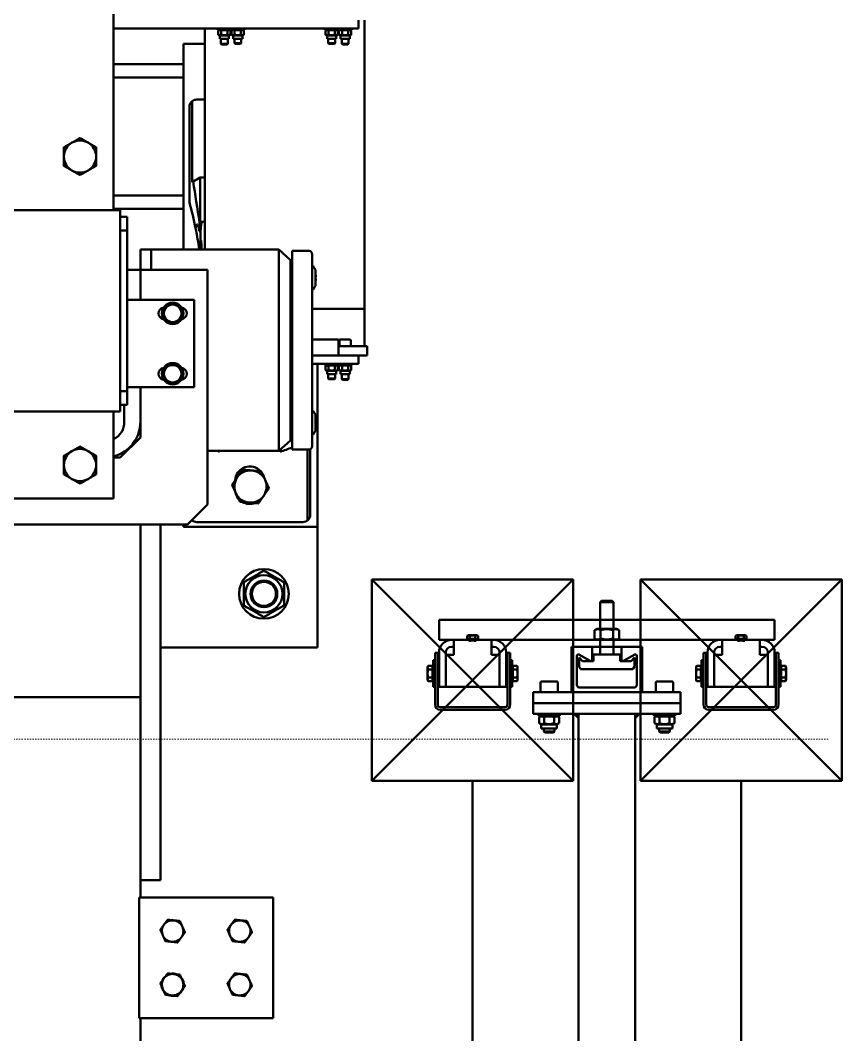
# Model space of a CAD drawing. Header units: metres. Extents: x -11418 to 773, y -8631 to 3561.
# Drawn here: x -3794.6 to -3733.4, y -1279.7 to -1204.1 of the extents above; entities that cross this region are included whole.
import ezdxf

# ---------------------------------------------------------------- set-up
doc = ezdxf.new("R2010")
doc.units = ezdxf.units.M
doc.header["$LTSCALE"] = 0.01
doc.header["$MEASUREMENT"] = 0
doc.linetypes.add('AM_ISO09W050', pattern=[22.5, 12, -1.5, 3, -1.5, 3, -1.5])
doc.layers.get('0').update_dxf_attribs({"color": 30, "lineweight": 0})
for name, color, linetype, lineweight in [('SSN_Lift-AM_0', 7, 'Continuous', 50), ('SSN_PBC-AM_11', 9, 'AM_ISO09W050', 18), ('SSN_Signalgeber-AM_0', 3, 'Continuous', 50)]:
    doc.layers.add(name, color=color, linetype=linetype, lineweight=lineweight)

# ---------------------------------------------------------------- blocks, each defined once
blk = doc.blocks.new('Lift_20-024-10000')
at = {"layer": 'SSN_Lift-AM_0'}
for p, q in [((1067.5, 1354.4), (1067.5, 1194.4)), ((1250, 1330), (1250, 1336)), ((1254.5, 1121), (1254.5, 1336)), ((1249, 1330), (1067.5, 1330)), ((1135.5, 1165), (1135.5, 1330)), ((1145, 1329), (1145, 1330)), ((1145, 1329), (1155, 1329)), ((1146.56, 1329), (1145.38, 1328.32)), ((1145.38, 1328.32), (1145.38, 1325.28)), ((1146.56, 1324.6), (1145.38, 1325.28)), ((1153.44, 1324.6), (1146.56, 1324.6)), ((1146.56, 1324.6), (1146.56, 1322.2)), ((1147.69, 1328.32), (1147.69, 1325.28)), ((1152.31, 1328.32), (1152.31, 1325.28)), ((1153.44, 1329), (1154.62, 1328.32)), ((1153.44, 1324.6), (1154.62, 1325.28)), ((1153.44, 1324.6), (1153.44, 1322.2)), ((1154.62, 1328.32), (1154.62, 1325.28)), ((1155, 1330), (1155, 1329)), ((1165, 1329), (1155, 1329)), ((1156.56, 1329), (1155.38, 1328.32)), ((1155.38, 1328.32), (1155.38, 1325.28)), ((1156.56, 1324.6), (1155.38, 1325.28)), ((1163.44, 1324.6), (1156.56, 1324.6)), ((1156.56, 1324.6), (1156.56, 1322.2)), ((1157.69, 1328.32), (1157.69, 1325.28)), ((1162.31, 1328.32), (1162.31, 1325.28)), ((1163.44, 1329), (1164.62, 1328.32)), ((1163.44, 1324.6), (1164.62, 1325.28)), ((1163.44, 1324.6), (1163.44, 1322.2)), ((1164.62, 1328.32), (1164.62, 1325.28)), ((1165, 1330), (1165, 1329)), ((1225, 1330), (1225, 1329)), ((1235, 1329), (1225, 1329)), ((1226.56, 1329), (1225.38, 1328.32)), ((1225.38, 1328.32), (1225.38, 1325.28)), ((1226.56, 1324.6), (1225.38, 1325.28)), ((1233.44, 1324.6), (1226.56, 1324.6)), ((1226.56, 1324.6), (1226.56, 1322.2)), ((1227.69, 1328.32), (1227.69, 1325.28)), ((1232.31, 1328.32), (1232.31, 1325.28)), ((1233.44, 1329), (1234.62, 1328.32)), ((1233.44, 1324.6), (1234.62, 1325.28)), ((1233.44, 1324.6), (1233.44, 1322.2)), ((1234.62, 1328.32), (1234.62, 1325.28)), ((1235, 1330), (1235, 1329)), ((1245, 1329), (1235, 1329)), ((1236.56, 1329), (1235.38, 1328.32)), ((1235.38, 1328.32), (1235.38, 1325.28)), ((1236.56, 1324.6), (1235.38, 1325.28)), ((1243.44, 1324.6), (1236.56, 1324.6)), ((1236.56, 1324.6), (1236.56, 1322.2)), ((1237.69, 1328.32), (1237.69, 1325.28)), ((1242.31, 1328.32), (1242.31, 1325.28)), ((1243.44, 1329), (1244.62, 1328.32)), ((1243.44, 1324.6), (1244.62, 1325.28)), ((1243.44, 1324.6), (1243.44, 1322.2)), ((1244.62, 1328.32), (1244.62, 1325.28)), ((1245, 1330), (1245, 1329)), ((1250, 1330), (1249, 1330)), ((1135.5, 1318.4), (1119.5, 1318.4)), ((1119.5, 1318.4), (1119.5, 1165)), ((1153.44, 1322.2), (1146.56, 1322.2)), ((1147.5, 1322.2), (1147.5, 1318.49)), ((1147.5, 1318.49), (1152.5, 1318.49)), ((1147.99, 1318), (1147.5, 1318.49)), ((1152.01, 1318), (1147.99, 1318)), ((1152.01, 1318), (1152.5, 1318.49)), ((1152.5, 1322.2), (1152.5, 1318.49)), ((1163.44, 1322.2), (1156.56, 1322.2)), ((1157.5, 1322.2), (1157.5, 1318.99)), ((1157.5, 1318.99), (1162.5, 1318.99)), ((1157.99, 1318.5), (1157.5, 1318.99)), ((1162.01, 1318.5), (1157.99, 1318.5)), ((1162.01, 1318.5), (1162.5, 1318.99)), ((1162.5, 1322.2), (1162.5, 1318.99)), ((1233.44, 1322.2), (1226.56, 1322.2)), ((1227.5, 1322.2), (1227.5, 1318.99)), ((1227.5, 1318.99), (1232.5, 1318.99)), ((1227.99, 1318.5), (1227.5, 1318.99)), ((1232.01, 1318.5), (1227.99, 1318.5)), ((1232.01, 1318.5), (1232.5, 1318.99)), ((1232.5, 1322.2), (1232.5, 1318.99)), ((1243.44, 1322.2), (1236.56, 1322.2)), ((1237.5, 1322.2), (1237.5, 1318.49)), ((1237.5, 1318.49), (1242.5, 1318.49)), ((1237.99, 1318), (1237.5, 1318.49)), ((1242.01, 1318), (1237.99, 1318)), ((1242.01, 1318), (1242.5, 1318.49)), ((1242.5, 1322.2), (1242.5, 1318.49)), ((1067.5, 1303.4), (1069.08, 1303.4)), ((1069.08, 1303.4), (1111.4, 1303.4)), ((1119.5, 1303.4), (1111.4, 1303.4)), ((1069.08, 1293.4), (1067.5, 1293.4)), ((1111.4, 1293.4), (1069.08, 1293.4)), ((1111.4, 1293.4), (1119.5, 1293.4)), ((1124, 1200.4), (1124, 1271.5)), ((1125.96, 1215.24), (1125.96, 1275.66)), ((1135.5, 1276.9), (1129.4, 1276.9)), ((1132.1, 1185.67), (1132.1, 1218.73)), ((1135.5, 1218.73), (1132.1, 1218.73)), ((1067.5, 1205.4), (1069.08, 1205.4)), ((1069.08, 1205.4), (1111.4, 1205.4)), ((1119.5, 1205.4), (1111.4, 1205.4)), ((1069.08, 1195.4), (1067.5, 1195.4)), ((1111.4, 1195.4), (1069.08, 1195.4)), ((1111.4, 1195.4), (1119.5, 1195.4)), ((1072.5, 1194.4), (847.5, 1194.4)), ((1072.5, 1194.4), (1072.5, 1178.4)), ((1077.5, 1189.4), (1072.5, 1189.4)), ((1077.5, 1179.4), (1077.5, 1189.4)), ((1131.37, 1178.68), (1131.54, 1185.4)), ((1134.02, 1185.67), (1132.1, 1185.67)), ((1132.64, 1183.63), (1132.36, 1178.68)), ((1135.5, 1185.98), (1135.34, 1185.98)), ((1072.5, 1179.4), (1077.5, 1179.4)), ((1072.5, 1060.4), (1072.5, 1178.4)), ((1077.5, 1059.4), (1077.5, 1179.4)), ((1131.37, 1178.68), (1132.36, 1178.68)), ((1132.36, 1168.63), (1132.36, 1178.68)), ((1095.5, 1165), (1087.5, 1165)), ((1087.5, 1165), (1087.5, 1150)), ((1095.5, 1165), (1095.5, 1150)), ((1095.5, 1150), (1095.5, 1165)), ((1095.5, 1165), (1190.5, 1165)), ((1190.5, 1165), (1199.24, 1157.25)), ((1190.5, 1015), (1190.5, 1165)), ((1199.24, 1157.25), (1200.5, 1157.25)), ((1199.24, 1157.25), (1199.24, 1022.75)), ((1200.5, 1164), (1213.2, 1164)), ((1200.5, 1158), (1200.5, 1164)), ((1200.5, 1158), (1200.5, 1022)), ((1215.5, 1158), (1215.5, 1161.7)), ((1215.5, 1158), (1215.5, 1022)), ((1077.5, 1150), (1087.5, 1150)), ((1087.5, 1150), (1137.5, 1150)), ((1087.5, 1127.5), (1087.5, 1150)), ((1137.5, 1150), (1137.5, 975)), ((1215.5, 1151.56), (1215.87, 1152.28)), ((1217.9, 1150), (1216.57, 1152.3)), ((1217.9, 1138), (1217.9, 1150)), ((1218.25, 1144.7), (1217.9, 1144.7)), ((1217.9, 1143.3), (1218.25, 1143.3)), ((1215.5, 1136.44), (1215.87, 1135.72)), ((1217.9, 1138), (1216.57, 1135.7)), ((1077.5, 1127.5), (1127.5, 1127.5)), ((1127.5, 1127.5), (1127.5, 1062.5)), ((1215.5, 1121), (1254.5, 1121)), ((1254.5, 1093), (1254.5, 1121)), ((1235, 1098), (1215.5, 1098)), ((1235, 1098), (1235, 1095.89)), ((1235.75, 1097.5), (1235.75, 1093)), ((1236.25, 1098), (1243.75, 1098)), ((1244.25, 1097.5), (1244.25, 1093)), ((1235, 1089.89), (1235, 1095.89)), ((1256.5, 1093), (1235, 1093)), ((1235, 1089.89), (1235, 1086)), ((1256.5, 1086), (1256.5, 1093)), ((1249, 1086), (1215.5, 1086)), ((1249, 1086), (1250, 1086)), ((1250, 1080), (1250, 1086)), ((1256.5, 1086), (1250, 1086)), ((1249, 1080), (1215.5, 1080)), ((1219.5, 958.4), (1219.5, 1080)), ((1225, 1079), (1225, 1080)), ((1225, 1079), (1235, 1079)), ((1226.56, 1079), (1225.38, 1078.32)), ((1225.38, 1078.32), (1225.38, 1075.28)), ((1226.56, 1074.6), (1225.38, 1075.28)), ((1233.44, 1074.6), (1226.56, 1074.6)), ((1226.56, 1074.6), (1226.56, 1072.2)), ((1227.69, 1078.32), (1227.69, 1075.28)), ((1232.31, 1078.32), (1232.31, 1075.28)), ((1233.44, 1079), (1234.62, 1078.32)), ((1233.44, 1074.6), (1234.62, 1075.28)), ((1233.44, 1074.6), (1233.44, 1072.2)), ((1234.62, 1078.32), (1234.62, 1075.28)), ((1235, 1079), (1235, 1080)), ((1235, 1079), (1245, 1079)), ((1236.56, 1079), (1235.38, 1078.32)), ((1235.38, 1078.32), (1235.38, 1075.28)), ((1236.56, 1074.6), (1235.38, 1075.28)), ((1243.44, 1074.6), (1236.56, 1074.6)), ((1236.56, 1074.6), (1236.56, 1072.2)), ((1237.69, 1078.32), (1237.69, 1075.28)), ((1242.31, 1078.32), (1242.31, 1075.28)), ((1243.44, 1079), (1244.62, 1078.32)), ((1243.44, 1074.6), (1244.62, 1075.28)), ((1243.44, 1074.6), (1243.44, 1072.2)), ((1244.62, 1078.32), (1244.62, 1075.28)), ((1245, 1079), (1245, 1080)), ((1250, 1080), (1249, 1080)), ((1233.44, 1072.2), (1226.56, 1072.2)), ((1227.5, 1072.2), (1227.5, 1068.99)), ((1227.5, 1068.99), (1232.5, 1068.99)), ((1227.99, 1068.5), (1227.5, 1068.99)), ((1232.01, 1068.5), (1227.99, 1068.5)), ((1232.01, 1068.5), (1232.5, 1068.99)), ((1232.5, 1072.2), (1232.5, 1068.99)), ((1243.44, 1072.2), (1236.56, 1072.2)), ((1237.5, 1072.2), (1237.5, 1068.49)), ((1237.5, 1068.49), (1242.5, 1068.49)), ((1237.99, 1068), (1237.5, 1068.49)), ((1242.01, 1068), (1237.99, 1068)), ((1242.01, 1068), (1242.5, 1068.49)), ((1242.5, 1072.2), (1242.5, 1068.49)), ((1072.5, 1060.4), (1072.5, 1044.4)), ((1077.5, 1059.4), (1072.5, 1059.4)), ((1127.5, 1062.5), (1077.5, 1062.5)), ((1077.5, 1049.4), (1077.5, 1059.4)), ((1087.5, 1025), (1087.5, 1062.5)), ((1072.5, 1044.4), (847.5, 1044.4)), ((1067.5, 1044.4), (1067.5, 979.4)), ((1072.5, 1049.4), (1077.5, 1049.4)), ((1075.5, 1049.4), (1075.5, 1036.7)), ((1215.5, 1043.56), (1215.87, 1044.28)), ((1217.9, 1042), (1216.57, 1044.3)), ((1217.9, 1030), (1217.9, 1042)), ((1218.25, 1036.7), (1217.9, 1036.7)), ((1217.9, 1030), (1216.57, 1027.7)), ((1217.9, 1035.3), (1218.25, 1035.3)), ((1072.5, 1010), (1087.5, 1025)), ((1199.24, 1022.75), (1190.5, 1015)), ((1200.5, 1022.75), (1199.24, 1022.75)), ((1200.5, 1016), (1200.5, 1022)), ((1215.5, 1028.44), (1215.87, 1027.72)), ((1215.5, 1018.3), (1215.5, 1022)), ((1190.5, 1015), (1137.5, 1015)), ((1146.5, 1015), (1146.5, 1014.36)), ((1191.5, 1014.36), (1191.5, 1015.89)), ((1213.2, 1016), (1200.5, 1016)), ((1212.04, 1016), (1212.04, 963.14)), ((1214, 1016.14), (1214, 967.3)), ((1067.5, 1010), (1072.5, 1010)), ((1067.5, 979.4), (812.5, 979.4)), ((1137.5, 975), (1122.5, 960)), ((1125.96, 963.46), (1125.96, 963.14)), ((1208.6, 961.9), (1129.4, 961.9)), ((1122.5, 960), (752.5, 960)), ((1087.5, 960), (1087.5, 830.08)), ((1102.5, 830.08), (1102.5, 960)), ((1119.5, 960), (1119.5, 958.4)), ((1119.5, 958.4), (1219.5, 958.4)), ((1219.5, 868.4), (1219.5, 958.4)), ((1102.5, 868.4), (1219.5, 868.4)), ((1087.5, 831.29), (787.5, 831.29)), ((1087.5, 830.08), (1087.5, 795)), ((1102.5, 795), (1102.5, 830.08)), ((1087.5, 795), (1087.5, 710)), ((1102.5, 710), (1102.5, 795)), ((1087.5, 695), (1087.5, 710)), ((1102.5, 710), (1102.5, 695)), ((1087.5, 695), (1102.5, 695)), ((1087.5, 695), (1087.5, 682)), ((1086.5, 592), (1086.5, 682)), ((1086.5, 682), (1186.5, 682)), ((1186.5, 682), (1186.5, 592)), ((1186.5, 592), (1086.5, 592)), ((1087.5, 592), (1087.5, -592))]:
    blk.add_line(p, q, dxfattribs=at)
for centre, radius in [((1111.5, 1117.5), 8), ((1111.5, 1072.5), 8), ((1179.5, 908.4), 18.5), ((1179.5, 908.4), 13.85), ((1179.5, 908.4), 10), ((1179.5, 908.4), 10), ((1179.5, 908.4), 9)]:
    blk.add_circle(centre, radius, dxfattribs=at)
for centre, radius, start, end in [((1129.4, 1271.5), 5.4, 129.60973, 180), ((1129.4, 1271.5), 5.4, 90, 129.60973), ((1042.5, 1234.4), 12, 120, 180), ((1042.5, 1234.4), 12, 60, 120), ((1042.5, 1234.4), 12, 0, 60), ((1042.5, 1234.4), 12, 180, 240), ((1042.5, 1234.4), 12, 300, 0), ((1042.5, 1234.4), 12, 240, 300), ((1169, 1146.63), 81, 117.10069, 121.40066), ((1169, 1146.63), 81, 121.40066, 122.09959), ((825.65, 1119.4), 309.15, 11.47443, 15.18929), ((1213.2, 1161.7), 2.3, 0, 90), ((1216.23, 1152.1), 0.4, 30, 153), ((1216.23, 1135.9), 0.4, 207, 330), ((1105.5, 1117.5), 4.5, 98.2515, 261.7485), ((1111.5, 1117.5), 6.5, 150, 210), ((1111.5, 1117.5), 6.5, 90, 150), ((1111.5, 1117.5), 6.5, 30, 90), ((1111.5, 1117.5), 6.5, 330, 30), ((1117.5, 1117.5), 4.5, 278.2515, 81.7485), ((1111.5, 1117.5), 6.5, 210, 270), ((1111.5, 1117.5), 6.5, 270, 330), ((1236.25, 1097.5), 0.5, 90, 180), ((1243.75, 1097.5), 0.5, 0, 90), ((1105.5, 1072.5), 4.5, 98.2515, 261.7485), ((1111.5, 1072.5), 6.5, 150, 210), ((1111.5, 1072.5), 6.5, 90, 150), ((1111.5, 1072.5), 6.5, 30, 90), ((1111.5, 1072.5), 6.5, 330, 30), ((1117.5, 1072.5), 4.5, 278.2515, 81.7485), ((1111.5, 1072.5), 6.5, 210, 270), ((1111.5, 1072.5), 6.5, 270, 330), ((1216.23, 1044.1), 0.4, 30, 153), ((1060.8, 1036.7), 26.7, 284.53293, 0), ((1060.8, 1036.7), 14.7, 297.11528, 0), ((1216.23, 1027.9), 0.4, 207, 330), ((1042.5, 1004.4), 12, 120, 180), ((1042.5, 1004.4), 12, 60, 120), ((1042.5, 1004.4), 12, 0, 60), ((1169, 1092.17), 81, 252.31576, 253.87238), ((1169, 1092.17), 81, 286.12762, 292.88538), ((1213.2, 1018.3), 2.3, 270, 0), ((1042.5, 1004.4), 12, 180, 240), ((1042.5, 1004.4), 12, 300, 0), ((1169, 992.4), 11, 42.15532, 177.34429), ((1169.5, 988.4), 12, 85.05522, 145.05522), ((1169.5, 988.4), 12, 25.05522, 85.05522), ((1169, 992.4), 11, 13.0392, 37.07123), ((1042.5, 1004.4), 12, 240, 300), ((1169.5, 988.4), 12, 145.05522, 205.05522), ((1169.5, 988.4), 12, 325.05522, 25.05522), ((1169, 986.4), 11, 191.64471, 218.46573), ((1169.5, 988.4), 12, 205.05522, 265.05522), ((1169, 986.4), 11, 239.99317, 290.11726), ((1169.5, 988.4), 12, 265.05522, 325.05522), ((1129.4, 967.3), 5.4, 228.00243, 230.39027), ((1129.4, 967.3), 5.4, 230.39027, 270), ((1208.6, 967.3), 5.4, 270, 309.60973), ((1208.6, 967.3), 5.4, 309.60973, 0), ((1111.5, 657), 8, 143.93265, 203.93265), ((1111.5, 657), 8, 83.93265, 143.93265), ((1111.5, 657), 8, 23.93265, 83.93265), ((1111.5, 657), 8, 323.93265, 23.93265), ((1161.5, 657), 8, 143.93265, 203.93265), ((1161.5, 657), 8, 83.93265, 143.93265), ((1161.5, 657), 8, 23.93265, 83.93265), ((1161.5, 657), 8, 323.93265, 23.93265), ((1111.5, 657), 8, 203.93265, 263.93265), ((1111.5, 657), 8, 263.93265, 323.93265), ((1161.5, 657), 8, 203.93265, 263.93265), ((1161.5, 657), 8, 263.93265, 323.93265), ((1111.5, 617), 8, 143.93265, 203.93265), ((1111.5, 617), 8.3, 128.48095, 159.38434), ((1111.5, 617), 8, 83.93265, 143.93265), ((1111.5, 617), 8.3, 68.48095, 99.38434), ((1111.5, 617), 8, 23.93265, 83.93265), ((1111.5, 617), 8.3, 8.48095, 39.38434), ((1111.5, 617), 8, 323.93265, 23.93265), ((1161.5, 617), 8, 143.93265, 203.93265), ((1161.5, 617), 8, 83.93265, 143.93265), ((1161.5, 617), 8, 23.93265, 83.93265), ((1161.5, 617), 8, 323.93265, 23.93265), ((1111.5, 617), 8.3, 188.48095, 219.38434), ((1111.5, 617), 8, 203.93265, 263.93265), ((1111.5, 617), 8.3, 308.48095, 339.38434), ((1161.5, 617), 8, 203.93265, 263.93265), ((1111.5, 617), 8.3, 248.48095, 279.38434), ((1111.5, 617), 8, 263.93265, 323.93265), ((1161.5, 617), 8, 263.93265, 323.93265)]:
    blk.add_arc(centre, radius, start, end, dxfattribs=at)
for centre, major_axis, ratio, start_param, end_param in [((1169, 844.52), (80.08, -574.94), 0.021187, 2.202499, 2.269797), ((1129.81, 1119.4), (0, 64.5), 0.061163, 5.877929, 6.589408), ((1169, 1119.4), (81, 0), 0.919001, 2.043793, 2.051543), ((1135.34, 1183.5), (-2.7, 0), 0.919001, 5.221, 6.230825), ((1135.34, 1183.5), (-2.7, 0), 0.919, 4.712389, 5.221), ((1129.81, 1119.4), (0, 64.5), 0.061163, 5.497603, 5.58081), ((1211.52, 1144.04), (6.76, 0), 0.997564, 0.098589, 0.336971), ((1211.52, 1143.96), (6.76, 0), 0.997564, 5.946214, 6.184597), ((1211.52, 1036.04), (6.76, 0), 0.997564, 0.098589, 0.336971), ((1211.52, 1035.96), (6.76, 0), 0.997564, 5.946214, 6.184597)]:
    blk.add_ellipse(centre, major_axis=major_axis, ratio=ratio, start_param=start_param, end_param=end_param, dxfattribs=at)
for points, weights in [([(1147.69, 1328.32), (1146.54, 1328.99), (1145.38, 1328.32)], [1, 1.15470053838, 1]), ([(1145.38, 1325.28), (1146.54, 1324.61), (1147.69, 1325.28)], [1, 1.15470053838, 1]), ([(1152.31, 1328.32), (1150, 1328.99), (1147.69, 1328.32)], [1, 1.15470053838, 1]), ([(1147.69, 1325.28), (1150, 1324.61), (1152.31, 1325.28)], [1, 1.15470053838, 1]), ([(1154.62, 1328.32), (1153.46, 1328.99), (1152.31, 1328.32)], [1, 1.15470053838, 1]), ([(1152.31, 1325.28), (1153.46, 1324.61), (1154.62, 1325.28)], [1, 1.15470053838, 1]), ([(1157.69, 1328.32), (1156.54, 1328.99), (1155.38, 1328.32)], [1, 1.15470053838, 1]), ([(1155.38, 1325.28), (1156.54, 1324.61), (1157.69, 1325.28)], [1, 1.15470053838, 1]), ([(1162.31, 1328.32), (1160, 1328.99), (1157.69, 1328.32)], [1, 1.15470053838, 1]), ([(1157.69, 1325.28), (1160, 1324.61), (1162.31, 1325.28)], [1, 1.15470053838, 1]), ([(1164.62, 1328.32), (1163.46, 1328.99), (1162.31, 1328.32)], [1, 1.15470053838, 1]), ([(1162.31, 1325.28), (1163.46, 1324.61), (1164.62, 1325.28)], [1, 1.15470053838, 1]), ([(1227.69, 1328.32), (1226.54, 1328.99), (1225.38, 1328.32)], [1, 1.15470053838, 1]), ([(1225.38, 1325.28), (1226.54, 1324.61), (1227.69, 1325.28)], [1, 1.15470053838, 1]), ([(1232.31, 1328.32), (1230, 1328.99), (1227.69, 1328.32)], [1, 1.15470053838, 1]), ([(1227.69, 1325.28), (1230, 1324.61), (1232.31, 1325.28)], [1, 1.15470053838, 1]), ([(1234.62, 1328.32), (1233.46, 1328.99), (1232.31, 1328.32)], [1, 1.15470053838, 1]), ([(1232.31, 1325.28), (1233.46, 1324.61), (1234.62, 1325.28)], [1, 1.15470053838, 1]), ([(1237.69, 1328.32), (1236.54, 1328.99), (1235.38, 1328.32)], [1, 1.15470053838, 1]), ([(1235.38, 1325.28), (1236.54, 1324.61), (1237.69, 1325.28)], [1, 1.15470053838, 1]), ([(1242.31, 1328.32), (1240, 1328.99), (1237.69, 1328.32)], [1, 1.15470053838, 1]), ([(1237.69, 1325.28), (1240, 1324.61), (1242.31, 1325.28)], [1, 1.15470053838, 1]), ([(1244.62, 1328.32), (1243.46, 1328.99), (1242.31, 1328.32)], [1, 1.15470053838, 1]), ([(1242.31, 1325.28), (1243.46, 1324.61), (1244.62, 1325.28)], [1, 1.15470053838, 1]), ([(1036.5, 1244.79), (1039.28, 1246.4), (1042.5, 1248.26)], [1, 1.0379548493, 1]), ([(1042.5, 1248.26), (1045.72, 1246.4), (1048.5, 1244.79)], [1, 1.0379548493, 1]), ([(1030.5, 1241.33), (1033.72, 1243.18), (1036.5, 1244.79)], [1, 1.0379548493, 1]), ([(1030.5, 1234.4), (1030.5, 1237.62), (1030.5, 1241.33)], [1, 1.0379548493, 1]), ([(1048.5, 1244.79), (1051.28, 1243.18), (1054.5, 1241.33)], [1, 1.0379548493, 1]), ([(1054.5, 1241.33), (1054.5, 1237.62), (1054.5, 1234.4)], [1, 1.0379548493, 1]), ([(1030.5, 1227.47), (1030.5, 1231.18), (1030.5, 1234.4)], [1, 1.0379548493, 1]), ([(1054.5, 1234.4), (1054.5, 1231.18), (1054.5, 1227.47)], [1, 1.0379548493, 1]), ([(1036.5, 1224.01), (1033.72, 1225.62), (1030.5, 1227.47)], [1, 1.0379548493, 1]), ([(1054.5, 1227.47), (1051.28, 1225.62), (1048.5, 1224.01)], [1, 1.0379548493, 1]), ([(1042.5, 1220.54), (1039.28, 1222.4), (1036.5, 1224.01)], [1, 1.0379548493, 1]), ([(1048.5, 1224.01), (1045.72, 1222.4), (1042.5, 1220.54)], [1, 1.0379548493, 1]), ([(1132.64, 1171.76), (1132.5, 1170.16), (1132.36, 1168.63)], [1.15180341151, 1.1715409996, 1.19072543884]), ([(1103.99, 1117.5), (1105, 1119.24), (1105.87, 1120.75)], [1, 1.0379548493, 1]), ([(1105.87, 1120.75), (1106.74, 1122.26), (1107.75, 1124)], [1, 1.0379548493, 1]), ([(1107.75, 1124), (1109.76, 1124), (1111.5, 1124)], [1, 1.0379548493, 1]), ([(1111.5, 1124), (1113.24, 1124), (1115.25, 1124)], [1, 1.0379548493, 1]), ([(1115.25, 1124), (1116.26, 1122.26), (1117.13, 1120.75)], [1, 1.0379548493, 1]), ([(1117.13, 1120.75), (1118, 1119.24), (1119.01, 1117.5)], [1, 1.0379548493, 1]), ([(1105.87, 1114.25), (1105, 1115.76), (1103.99, 1117.5)], [1, 1.0379548493, 1]), ([(1107.75, 1111), (1106.74, 1112.74), (1105.87, 1114.25)], [1, 1.0379548493, 1]), ([(1117.13, 1114.25), (1116.26, 1112.74), (1115.25, 1111)], [1, 1.0379548493, 1]), ([(1119.01, 1117.5), (1118, 1115.76), (1117.13, 1114.25)], [1, 1.0379548493, 1]), ([(1111.5, 1111), (1109.76, 1111), (1107.75, 1111)], [1, 1.0379548493, 1]), ([(1115.25, 1111), (1113.24, 1111), (1111.5, 1111)], [1, 1.0379548493, 1]), ([(1103.99, 1072.5), (1105, 1074.24), (1105.87, 1075.75)], [1, 1.0379548493, 1]), ([(1105.87, 1075.75), (1106.74, 1077.26), (1107.75, 1079)], [1, 1.0379548493, 1]), ([(1107.75, 1079), (1109.76, 1079), (1111.5, 1079)], [1, 1.0379548493, 1]), ([(1111.5, 1079), (1113.24, 1079), (1115.25, 1079)], [1, 1.0379548493, 1]), ([(1115.25, 1079), (1116.26, 1077.26), (1117.13, 1075.75)], [1, 1.0379548493, 1]), ([(1117.13, 1075.75), (1118, 1074.24), (1119.01, 1072.5)], [1, 1.0379548493, 1]), ([(1227.69, 1078.32), (1226.54, 1078.99), (1225.38, 1078.32)], [1, 1.15470053838, 1]), ([(1225.38, 1075.28), (1226.54, 1074.61), (1227.69, 1075.28)], [1, 1.15470053838, 1]), ([(1232.31, 1078.32), (1230, 1078.99), (1227.69, 1078.32)], [1, 1.15470053838, 1]), ([(1227.69, 1075.28), (1230, 1074.61), (1232.31, 1075.28)], [1, 1.15470053838, 1]), ([(1234.62, 1078.32), (1233.46, 1078.99), (1232.31, 1078.32)], [1, 1.15470053838, 1]), ([(1232.31, 1075.28), (1233.46, 1074.61), (1234.62, 1075.28)], [1, 1.15470053838, 1]), ([(1237.69, 1078.32), (1236.54, 1078.99), (1235.38, 1078.32)], [1, 1.15470053838, 1]), ([(1235.38, 1075.28), (1236.54, 1074.61), (1237.69, 1075.28)], [1, 1.15470053838, 1]), ([(1242.31, 1078.32), (1240, 1078.99), (1237.69, 1078.32)], [1, 1.15470053838, 1]), ([(1237.69, 1075.28), (1240, 1074.61), (1242.31, 1075.28)], [1, 1.15470053838, 1]), ([(1244.62, 1078.32), (1243.46, 1078.99), (1242.31, 1078.32)], [1, 1.15470053838, 1]), ([(1242.31, 1075.28), (1243.46, 1074.61), (1244.62, 1075.28)], [1, 1.15470053838, 1]), ([(1105.87, 1069.25), (1105, 1070.76), (1103.99, 1072.5)], [1, 1.0379548493, 1]), ([(1107.75, 1066), (1106.74, 1067.74), (1105.87, 1069.25)], [1, 1.0379548493, 1]), ([(1117.13, 1069.25), (1116.26, 1067.74), (1115.25, 1066)], [1, 1.0379548493, 1]), ([(1119.01, 1072.5), (1118, 1070.76), (1117.13, 1069.25)], [1, 1.0379548493, 1]), ([(1111.5, 1066), (1109.76, 1066), (1107.75, 1066)], [1, 1.0379548493, 1]), ([(1115.25, 1066), (1113.24, 1066), (1111.5, 1066)], [1, 1.0379548493, 1]), ([(1030.5, 1011.33), (1033.72, 1013.18), (1036.5, 1014.79)], [1, 1.0379548493, 1]), ([(1036.5, 1014.79), (1039.28, 1016.4), (1042.5, 1018.26)], [1, 1.0379548493, 1]), ([(1042.5, 1018.26), (1045.72, 1016.4), (1048.5, 1014.79)], [1, 1.0379548493, 1]), ([(1048.5, 1014.79), (1051.28, 1013.18), (1054.5, 1011.33)], [1, 1.0379548493, 1]), ([(1030.5, 1004.4), (1030.5, 1007.62), (1030.5, 1011.33)], [1, 1.0379548493, 1]), ([(1054.5, 1011.33), (1054.5, 1007.62), (1054.5, 1004.4)], [1, 1.0379548493, 1]), ([(1030.5, 997.47), (1030.5, 1001.18), (1030.5, 1004.4)], [1, 1.0379548493, 1]), ([(1054.5, 1004.4), (1054.5, 1001.18), (1054.5, 997.47)], [1, 1.0379548493, 1]), ([(1159.66, 995.27), (1161.51, 997.91), (1163.63, 1000.95)], [1, 1.0379548493, 1]), ([(1163.63, 1000.95), (1167.33, 1000.63), (1170.53, 1000.36)], [1, 1.0379548493, 1]), ([(1170.53, 1000.36), (1173.74, 1000.08), (1177.44, 999.76)], [1, 1.0379548493, 1]), ([(1177.44, 999.76), (1179.01, 996.39), (1180.37, 993.48)], [1, 1.0379548493, 1]), ([(1036.5, 994.01), (1033.72, 995.62), (1030.5, 997.47)], [1, 1.0379548493, 1]), ([(1042.5, 990.54), (1039.28, 992.4), (1036.5, 994.01)], [1, 1.0379548493, 1]), ([(1048.5, 994.01), (1045.72, 992.4), (1042.5, 990.54)], [1, 1.0379548493, 1]), ([(1054.5, 997.47), (1051.28, 995.62), (1048.5, 994.01)], [1, 1.0379548493, 1]), ([(1155.7, 989.59), (1157.82, 992.64), (1159.66, 995.27)], [1, 1.0379548493, 1]), ([(1180.37, 993.48), (1181.73, 990.57), (1183.3, 987.21)], [1, 1.0379548493, 1]), ([(1158.63, 983.32), (1157.27, 986.23), (1155.7, 989.59)], [1, 1.0379548493, 1]), ([(1161.56, 977.04), (1159.99, 980.41), (1158.63, 983.32)], [1, 1.0379548493, 1]), ([(1183.3, 987.21), (1181.18, 984.16), (1179.34, 981.53)], [1, 1.0379548493, 1]), ([(1168.47, 976.44), (1165.26, 976.72), (1161.56, 977.04)], [1, 1.0379548493, 1]), ([(1175.37, 975.85), (1171.67, 976.17), (1168.47, 976.44)], [1, 1.0379548493, 1]), ([(1179.34, 981.53), (1177.49, 978.89), (1175.37, 975.85)], [1, 1.0379548493, 1]), ([(1164.5, 917.06), (1172, 921.39), (1179.5, 925.72)], [1, 1.15470053838, 1]), ([(1179.5, 925.72), (1187, 921.39), (1194.5, 917.06)], [1, 1.15470053838, 1]), ([(1164.5, 899.74), (1164.5, 908.4), (1164.5, 917.06)], [1, 1.15470053838, 1]), ([(1194.5, 917.06), (1194.5, 908.4), (1194.5, 899.74)], [1, 1.15470053838, 1]), ([(1179.5, 891.08), (1172, 895.41), (1164.5, 899.74)], [1, 1.15470053838, 1]), ([(1194.5, 899.74), (1187, 895.41), (1179.5, 891.08)], [1, 1.15470053838, 1]), ([(1102.31, 657.98), (1103.77, 659.98), (1105.03, 661.71)], [1, 1.0379548493, 1]), ([(1104.19, 653.75), (1103.32, 655.71), (1102.31, 657.98)], [1, 1.0379548493, 1]), ([(1105.03, 661.71), (1106.3, 663.44), (1107.75, 665.44)], [1, 1.0379548493, 1]), ([(1107.75, 665.44), (1110.21, 665.18), (1112.35, 664.96)], [1, 1.0379548493, 1]), ([(1112.35, 664.96), (1114.48, 664.73), (1116.94, 664.47)], [1, 1.0379548493, 1]), ([(1116.94, 664.47), (1117.94, 662.2), (1118.81, 660.25)], [1, 1.0379548493, 1]), ([(1118.81, 660.25), (1119.68, 658.29), (1120.69, 656.02)], [1, 1.0379548493, 1]), ([(1152.31, 657.98), (1153.77, 659.98), (1155.03, 661.71)], [1, 1.0379548493, 1]), ([(1154.19, 653.75), (1153.32, 655.71), (1152.31, 657.98)], [1, 1.0379548493, 1]), ([(1155.03, 661.71), (1156.3, 663.44), (1157.75, 665.44)], [1, 1.0379548493, 1]), ([(1157.75, 665.44), (1160.21, 665.18), (1162.35, 664.96)], [1, 1.0379548493, 1]), ([(1162.35, 664.96), (1164.48, 664.73), (1166.94, 664.47)], [1, 1.0379548493, 1]), ([(1166.94, 664.47), (1167.94, 662.2), (1168.81, 660.25)], [1, 1.0379548493, 1]), ([(1168.81, 660.25), (1169.68, 658.29), (1170.69, 656.02)], [1, 1.0379548493, 1]), ([(1106.06, 649.53), (1105.06, 651.8), (1104.19, 653.75)], [1, 1.0379548493, 1]), ([(1117.97, 652.29), (1116.7, 650.56), (1115.25, 648.56)], [1, 1.0379548493, 1]), ([(1120.69, 656.02), (1119.23, 654.02), (1117.97, 652.29)], [1, 1.0379548493, 1]), ([(1156.06, 649.53), (1155.06, 651.8), (1154.19, 653.75)], [1, 1.0379548493, 1]), ([(1167.97, 652.29), (1166.7, 650.56), (1165.25, 648.56)], [1, 1.0379548493, 1]), ([(1170.69, 656.02), (1169.23, 654.02), (1167.97, 652.29)], [1, 1.0379548493, 1]), ([(1110.65, 649.04), (1108.52, 649.27), (1106.06, 649.53)], [1, 1.0379548493, 1]), ([(1115.25, 648.56), (1112.79, 648.82), (1110.65, 649.04)], [1, 1.0379548493, 1]), ([(1160.65, 649.04), (1158.52, 649.27), (1156.06, 649.53)], [1, 1.0379548493, 1]), ([(1165.25, 648.56), (1162.79, 648.82), (1160.65, 649.04)], [1, 1.0379548493, 1]), ([(1102.31, 617.98), (1103.77, 619.98), (1105.03, 621.71)], [1, 1.0379548493, 1]), ([(1105.03, 621.71), (1106.3, 623.44), (1107.75, 625.44)], [1, 1.0379548493, 1]), ([(1107.75, 625.44), (1110.21, 625.18), (1112.35, 624.96)], [1, 1.0379548493, 1]), ([(1112.35, 624.96), (1114.48, 624.73), (1116.94, 624.47)], [1, 1.0379548493, 1]), ([(1116.94, 624.47), (1117.94, 622.2), (1118.81, 620.25)], [1, 1.0379548493, 1]), ([(1118.81, 620.25), (1119.68, 618.29), (1120.69, 616.02)], [1, 1.0379548493, 1]), ([(1152.31, 617.98), (1153.77, 619.98), (1155.03, 621.71)], [1, 1.0379548493, 1]), ([(1155.03, 621.71), (1156.3, 623.44), (1157.75, 625.44)], [1, 1.0379548493, 1]), ([(1157.75, 625.44), (1160.21, 625.18), (1162.35, 624.96)], [1, 1.0379548493, 1]), ([(1162.35, 624.96), (1164.48, 624.73), (1166.94, 624.47)], [1, 1.0379548493, 1]), ([(1166.94, 624.47), (1167.94, 622.2), (1168.81, 620.25)], [1, 1.0379548493, 1]), ([(1168.81, 620.25), (1169.68, 618.29), (1170.69, 616.02)], [1, 1.0379548493, 1]), ([(1104.19, 613.75), (1103.32, 615.71), (1102.31, 617.98)], [1, 1.0379548493, 1]), ([(1106.06, 609.53), (1105.06, 611.8), (1104.19, 613.75)], [1, 1.0379548493, 1]), ([(1120.69, 616.02), (1119.23, 614.02), (1117.97, 612.29)], [1, 1.0379548493, 1]), ([(1154.19, 613.75), (1153.32, 615.71), (1152.31, 617.98)], [1, 1.0379548493, 1]), ([(1156.06, 609.53), (1155.06, 611.8), (1154.19, 613.75)], [1, 1.0379548493, 1]), ([(1170.69, 616.02), (1169.23, 614.02), (1167.97, 612.29)], [1, 1.0379548493, 1]), ([(1110.65, 609.04), (1108.52, 609.27), (1106.06, 609.53)], [1, 1.0379548493, 1]), ([(1115.25, 608.56), (1112.79, 608.82), (1110.65, 609.04)], [1, 1.0379548493, 1]), ([(1117.97, 612.29), (1116.7, 610.56), (1115.25, 608.56)], [1, 1.0379548493, 1]), ([(1160.65, 609.04), (1158.52, 609.27), (1156.06, 609.53)], [1, 1.0379548493, 1]), ([(1165.25, 608.56), (1162.79, 608.82), (1160.65, 609.04)], [1, 1.0379548493, 1]), ([(1167.97, 612.29), (1166.7, 610.56), (1165.25, 608.56)], [1, 1.0379548493, 1])]:
    blk.add_rational_spline(points, weights, degree=2, dxfattribs=at)
for points, knots in [([(1131.42, 1165), (1131.42, 1165), (1131.42, 1165.01), (1130.99, 1167.87), (1130.55, 1170.55), (1129.72, 1175.28), (1129.33, 1177.33), (1128.86, 1179.69), (1128.74, 1180.34), (1128.62, 1180.9)], [14.622742, 14.622742, 14.622742, 14.622742, 14.623935, 14.623935, 15.84265, 15.84265, 17.061366, 17.061366, 17.591903, 17.591903, 17.591903, 17.591903]), ([(1133.17, 1165), (1133.13, 1165.57), (1133.1, 1166.12), (1132.98, 1168.15), (1132.86, 1169.86), (1132.74, 1171.16), (1132.72, 1171.3), (1132.69, 1171.55), (1132.68, 1171.67), (1132.66, 1171.77), (1132.65, 1171.79), (1132.65, 1171.8), (1132.64, 1171.79), (1132.64, 1171.77), (1132.64, 1171.77), (1132.64, 1171.76)], [15.885616, 15.885616, 15.885616, 15.885616, 16.107865, 16.107865, 16.752644, 16.752644, 16.824883, 16.824883, 16.897122, 16.897122, 16.921839, 16.921839, 16.932897, 16.932897, 16.935258, 16.935258, 16.935258, 16.935258])]:
    blk.add_open_spline(points, degree=3, knots=knots, dxfattribs=at)
blk.add_open_spline([(1134.02, 1185.67), (1134.02, 1185.67), (1134.02, 1185.67), (1134.02, 1185.67)], degree=3, dxfattribs=at)
blk = doc.blocks.new('Lift mit KG 3.200')
at = {"layer": 'SSN_PBC-AM_11'}
blk.add_line((68864.31, 61355.61), (65664.31, 61355.61), dxfattribs=at)
at = {"layer": 'SSN_Lift-AM_0'}
blk.add_blockref('Lift_20-024-10000', (67264.31, 60555.61), dxfattribs=at)
blk = doc.blocks.new('LS_Symbol')
at = {"layer": 'SSN_Signalgeber-AM_0'}
for p, q in [((0, 769), (0, -769)), ((-75, -919), (-75, -769)), ((-75, -769), (75, -769)), ((75, -769), (-75, -919)), ((75, -919), (-75, -769)), ((-75, -769), (75, -769)), ((75, -769), (75, -919)), ((-75, -919), (75, -919))]:
    blk.add_line(p, q, dxfattribs=at)
blk = doc.blocks.new('Signalgeber_31-011-00008_300_D')
at = {"layer": 'SSN_Signalgeber-AM_0'}
for p, q in [((-328, 129.5), (-348, 129.5)), ((-348, 129.5), (-348, 128)), ((-343.77, 133.05), (-343, 133.5)), ((-343.77, 133.05), (-343.77, 130)), ((-343.77, 130), (-342.35, 130)), ((-333, 133.5), (-343, 133.5)), ((-342.35, 130), (-333.65, 130)), ((-342.35, 130), (-342.35, 129.5)), ((-340.73, 129.5), (-342.35, 129.5)), ((-340.89, 133.05), (-340.89, 130)), ((-335.27, 129.5), (-340.73, 129.5)), ((-333.65, 129.5), (-335.27, 129.5)), ((-335.11, 133.05), (-335.11, 130)), ((-333.65, 130), (-332.22, 130)), ((-333.65, 130), (-333.65, 129.5)), ((-332.22, 133.05), (-333, 133.5)), ((-332.22, 133.05), (-332.22, 130)), ((-328, 128), (-328, 129.5)), ((-378, -125), (-378, 125)), ((-378, 125), (-363, 125)), ((-363, 125), (-363, -125)), ((-328, 125), (-353.7, 125)), ((-353.5, 128), (-314.8, 128)), ((-353.5, 126), (-353.5, 128)), ((-314.8, 126), (-353.5, 126)), ((-348, 128), (-328, 128)), ((-328, 75), (-328, 125)), ((-313, 75.8), (-313, 124.2)), ((-311, 124.2), (-311, 75.8)), ((-363, 115.7), (-363, 84.3)), ((-363, 114), (-352, 114)), ((-358, 114), (-358, 115.7)), ((-353.7, 120), (-328, 120)), ((-352, 114), (-352, 120)), ((-366.07, 104.04), (-366.7, 102.95)), ((-366.7, 102.95), (-366.7, 97.05)), ((-364.13, 104.04), (-366.07, 104.04)), ((-364.13, 102.02), (-366.07, 102.02)), ((-364.13, 104.04), (-363.5, 102.95)), ((-363.5, 96.5), (-363.5, 103.5)), ((-363, 103.5), (-363.5, 103.5)), ((-363, 103.33), (-363.5, 103.33)), ((-363.5, 102.95), (-363.5, 97.05)), ((-363, 102.83), (-363.5, 102.83)), ((-363, 102.04), (-363.5, 102.04)), ((-363, 101), (-363.5, 101)), ((-363, 100), (-363.5, 100)), ((-363, 99), (-363.5, 99)), ((-363, 96.5), (-363, 103.5)), ((-363, 101.57), (-362.57, 102)), ((-363, 101.57), (-363, 98.43)), ((-362.57, 98), (-363, 98.43)), ((-362.57, 102), (-362.57, 98)), ((-361.7, 102), (-362.57, 102)), ((-366.07, 95.96), (-366.7, 97.05)), ((-364.13, 97.98), (-366.07, 97.98)), ((-364.13, 95.96), (-366.07, 95.96)), ((-364.13, 95.96), (-363.5, 97.05)), ((-363, 97.96), (-363.5, 97.96)), ((-363, 97.17), (-363.5, 97.17)), ((-363, 96.67), (-363.5, 96.67)), ((-363, 96.5), (-363.5, 96.5)), ((-361.7, 98), (-362.57, 98)), ((-363, 86), (-352, 86)), ((-358, 84.3), (-358, 86)), ((-352, 86), (-352, 80)), ((-328, 80), (-353.7, 80)), ((-353.7, 75), (-328, 75)), ((-353.5, 74), (-314.8, 74)), ((-353.5, 72), (-353.5, 74)), ((-314.8, 72), (-353.5, 72)), ((-348, 70.5), (-348, 72)), ((-348, 72), (-328, 72)), ((-328, 70.5), (-348, 70.5)), ((-343.77, 66.95), (-343.77, 70)), ((-343.77, 70), (-342.35, 70)), ((-340.73, 70.5), (-342.35, 70.5)), ((-342.35, 70), (-342.35, 70.5)), ((-342.35, 70), (-333.65, 70)), ((-340.89, 66.95), (-340.89, 70)), ((-335.27, 70.5), (-340.73, 70.5)), ((-333.65, 70.5), (-335.27, 70.5)), ((-335.11, 66.95), (-335.11, 70)), ((-333.65, 70), (-333.65, 70.5)), ((-333.65, 70), (-332.22, 70)), ((-332.22, 66.95), (-332.22, 70)), ((-328, 72), (-328, 70.5)), ((-343.77, 66.95), (-343, 66.5)), ((-333, 66.5), (-343, 66.5)), ((-332.22, 66.95), (-333, 66.5)), ((-324, -55), (-324, 55)), ((-316, 55), (-324, 55)), ((-316, 55), (-316, -55)), ((-316, 55), (-308, 55)), ((-316, 55), (-316, -55)), ((-308, -55), (-308, 55)), ((-8, -55), (-8, 55)), ((-8, 55), (0, 55)), ((0, -55), (0, 55)), ((-332, 37.3), (-332, 48.7)), ((-331.2, 49.5), (-324, 49.5)), ((-324, 36.5), (-324, 49.5)), ((-308, 51), (-308, 35)), ((-306.4, 51), (-308, 51)), ((-306.4, 48.81), (-306.4, 51)), ((-305.42, 50.51), (-306.4, 48.81)), ((-306.4, 48.81), (-306.4, 37.18)), ((-305.42, 50.51), (-300.94, 50.51)), ((-305.42, 46.75), (-300.94, 46.75)), ((-300.94, 50.51), (-299.96, 48.81)), ((-296.9, 48.81), (-299.96, 48.81)), ((-299.96, 48.81), (-299.96, 37.18)), ((-296.9, 48.81), (-296.9, 37.18)), ((-296.9, 47), (-294.77, 47)), ((-294.77, 47), (-294.77, 39)), ((-294, 46.23), (-294.77, 47)), ((-294, 46.23), (-294, 39.77)), ((-19.1, 45.81), (-16.04, 45.81)), ((-19.1, 45.81), (-19.1, 34.18)), ((-15.06, 47.51), (-16.04, 45.81)), ((-16.04, 45.81), (-16.04, 34.18)), ((-10.58, 47.51), (-15.06, 47.51)), ((-10.58, 47.51), (-9.6, 45.81)), ((-9.6, 45.81), (-9.6, 48)), ((-9.6, 48), (-8, 48)), ((-9.6, 45.81), (-9.6, 34.18)), ((-8, 48), (-8, 32)), ((4.66, 47.62), (1.04, 44)), ((4.66, 47.62), (4.66, 32.38)), ((4.66, 47.62), (6, 47.62)), ((6, 47.62), (6, 32.38)), ((-305.42, 39.25), (-300.94, 39.25)), ((-296.9, 39), (-294.77, 39)), ((-294.77, 39), (-294, 39.77)), ((-24, 43.23), (-23.23, 44)), ((-24, 43.23), (-24, 36.77)), ((-23.23, 44), (-23.23, 36)), ((-19.1, 44), (-23.23, 44)), ((-10.58, 43.75), (-15.06, 43.75)), ((1.04, 44), (0, 44)), ((1.04, 44), (1.04, 36)), ((-331.2, 36.5), (-324, 36.5)), ((-308, 35), (-306.4, 35)), ((-306.4, 35), (-306.4, 37.18)), ((-305.42, 35.49), (-306.4, 37.18)), ((-305.42, 35.49), (-300.94, 35.49)), ((-300.94, 35.49), (-299.96, 37.18)), ((-296.9, 37.18), (-299.96, 37.18)), ((-23.23, 36), (-24, 36.77)), ((-19.1, 36), (-23.23, 36)), ((-19.1, 34.18), (-16.04, 34.18)), ((-15.06, 32.49), (-16.04, 34.18)), ((-10.58, 36.25), (-15.06, 36.25)), ((-10.58, 32.49), (-15.06, 32.49)), ((-10.58, 32.49), (-9.6, 34.18)), ((-9.6, 32), (-9.6, 34.18)), ((-8, 32), (-9.6, 32)), ((1.04, 36), (0, 36)), ((4.66, 32.38), (1.04, 36)), ((6, 32.38), (4.66, 32.38)), ((-358, 25), (-363, 25)), ((-363, 25), (-363, -25)), ((-324, 26.25), (-358, 26.25)), ((-358, 26.25), (-358, 11)), ((-358, -25), (-358, 25)), ((0, 24), (-8, 24)), ((-347.37, 12.5), (-352.13, 20.75)), ((-351.26, 22.25), (-329.5, 22.25)), ((-343.33, 20.5), (-349.95, 20.5)), ((-349.95, 20.5), (-347.23, 18.17)), ((-347.23, 18.17), (-347.23, 10)), ((-341.23, 19.5), (-343.33, 20.5)), ((-341.23, 19.5), (-341.23, 0)), ((-327.5, 20.25), (-327.5, -20.25)), ((-308, 21.2), (-8, 21.2)), ((-370.28, 9.24), (-371.4, 7.3)), ((-364.12, 9.24), (-370.28, 9.24)), ((-364.12, 9.24), (-363, 7.3)), ((-358, 11), (-348.23, 11)), ((-347.23, 10), (-352.23, 10)), ((-352.23, 10), (-352.23, 0)), ((-391.31, 5), (-392.23, 4.08)), ((-392.23, 4.08), (-392.23, -4.08)), ((-391.31, 5), (-391.31, -5)), ((-391.31, 5), (-371.4, 5)), ((-371.4, -7.3), (-371.4, 7.3)), ((-364.12, 4.62), (-370.28, 4.62)), ((-363, -7.3), (-363, 7.3)), ((-363, 5), (-352.23, 5)), ((-352.23, -10), (-352.23, 0)), ((-341.23, -19.5), (-341.23, 0)), ((-391.31, -5), (-392.23, -4.08)), ((-371.4, -5), (-391.31, -5)), ((-370.28, -9.24), (-371.4, -7.3)), ((-364.12, -4.62), (-370.28, -4.62)), ((-364.12, -9.24), (-363, -7.3)), ((-352.23, -5), (-363, -5)), ((-364.12, -9.24), (-370.28, -9.24)), ((-348.23, -11), (-358, -11)), ((-358, -11), (-358, -26.25)), ((-352.23, -10), (-347.23, -10)), ((-352.13, -20.75), (-347.37, -12.5)), ((-347.23, -18.17), (-347.23, -10)), ((-329.5, -22.25), (-351.26, -22.25)), ((-349.95, -20.5), (-347.23, -18.17)), ((-349.95, -20.5), (-343.33, -20.5)), ((-341.23, -19.5), (-343.33, -20.5)), ((-308, -21.2), (-8, -21.2)), ((-363, -25), (-358, -25)), ((-358, -26.25), (-324, -26.25)), ((-8, -24), (0, -24)), ((-332, -48.7), (-332, -37.3)), ((-331.2, -36.5), (-324, -36.5)), ((-324, -49.5), (-324, -36.5)), ((-308, -35), (-308, -51)), ((-306.4, -35), (-308, -35)), ((-306.4, -37.19), (-306.4, -35)), ((-305.42, -35.49), (-306.4, -37.19)), ((-306.4, -37.19), (-306.4, -48.82)), ((-305.42, -35.49), (-300.94, -35.49)), ((-300.94, -35.49), (-299.96, -37.19)), ((-296.9, -37.19), (-299.96, -37.19)), ((-299.96, -37.19), (-299.96, -48.82)), ((-296.9, -37.19), (-296.9, -48.82)), ((-24, -36.77), (-23.23, -36)), ((-24, -36.77), (-24, -43.23)), ((-23.23, -36), (-23.23, -44)), ((-19.1, -36), (-23.23, -36)), ((-19.1, -34.19), (-16.04, -34.19)), ((-19.1, -34.19), (-19.1, -45.82)), ((-15.06, -32.49), (-16.04, -34.19)), ((-16.04, -34.19), (-16.04, -45.82)), ((-10.58, -32.49), (-15.06, -32.49)), ((-10.58, -36.25), (-15.06, -36.25)), ((-10.58, -32.49), (-9.6, -34.19)), ((-9.6, -34.19), (-9.6, -32)), ((-9.6, -32), (-8, -32)), ((-9.6, -34.19), (-9.6, -45.82)), ((-8, -32), (-8, -48)), ((1.04, -36), (0, -36)), ((4.66, -32.38), (1.04, -36)), ((1.04, -36), (1.04, -44)), ((4.66, -32.38), (4.66, -47.62)), ((4.66, -32.38), (6, -32.38)), ((6, -32.38), (6, -47.62)), ((-305.42, -39.25), (-300.94, -39.25)), ((-296.9, -39), (-294.77, -39)), ((-294.77, -39), (-294.77, -47)), ((-294, -39.77), (-294.77, -39)), ((-294, -39.77), (-294, -46.23)), ((-23.23, -44), (-24, -43.23)), ((-19.1, -44), (-23.23, -44)), ((-10.58, -43.75), (-15.06, -43.75)), ((1.04, -44), (0, -44)), ((4.66, -47.62), (1.04, -44)), ((-331.2, -49.5), (-324, -49.5)), ((-308, -51), (-306.4, -51)), ((-306.4, -51), (-306.4, -48.82)), ((-305.42, -50.51), (-306.4, -48.82)), ((-305.42, -46.75), (-300.94, -46.75)), ((-305.42, -50.51), (-300.94, -50.51)), ((-300.94, -50.51), (-299.96, -48.82)), ((-296.9, -48.82), (-299.96, -48.82)), ((-296.9, -47), (-294.77, -47)), ((-294.77, -47), (-294, -46.23)), ((-19.1, -45.82), (-16.04, -45.82)), ((-15.06, -47.51), (-16.04, -45.82)), ((-10.58, -47.51), (-15.06, -47.51)), ((-10.58, -47.51), (-9.6, -45.82)), ((-9.6, -48), (-9.6, -45.82)), ((-8, -48), (-9.6, -48)), ((6, -47.62), (4.66, -47.62)), ((-316, -55), (-324, -55)), ((-316, -55), (-308, -55)), ((-8, -55), (0, -55)), ((-343.77, -66.95), (-343, -66.5)), ((-343.77, -66.95), (-343.77, -70)), ((-333, -66.5), (-343, -66.5)), ((-340.89, -66.95), (-340.89, -70)), ((-335.11, -66.95), (-335.11, -70)), ((-332.22, -66.95), (-333, -66.5)), ((-332.22, -66.95), (-332.22, -70)), ((-328, -75), (-353.7, -75)), ((-353.5, -72), (-314.8, -72)), ((-353.5, -74), (-353.5, -72)), ((-314.8, -74), (-353.5, -74)), ((-328, -70.5), (-348, -70.5)), ((-348, -70.5), (-348, -72)), ((-348, -72), (-328, -72)), ((-343.77, -70), (-342.35, -70)), ((-342.35, -70), (-333.65, -70)), ((-342.35, -70), (-342.35, -70.5)), ((-340.73, -70.5), (-342.35, -70.5)), ((-335.27, -70.5), (-340.73, -70.5)), ((-333.65, -70.5), (-335.27, -70.5)), ((-333.65, -70), (-332.22, -70)), ((-333.65, -70), (-333.65, -70.5)), ((-328, -72), (-328, -70.5)), ((-328, -125), (-328, -75)), ((-353.7, -80), (-328, -80)), ((-352, -86), (-352, -80)), ((-313, -124.2), (-313, -75.8)), ((-311, -75.8), (-311, -124.2)), ((-363, -84.3), (-363, -115.7)), ((-363, -86), (-352, -86)), ((-358, -86), (-358, -84.3)), ((-366.07, -95.96), (-366.7, -97.05)), ((-366.7, -97.05), (-366.7, -102.95)), ((-364.13, -95.96), (-366.07, -95.96)), ((-364.13, -97.98), (-366.07, -97.98)), ((-364.13, -95.96), (-363.5, -97.05)), ((-363.5, -103.5), (-363.5, -96.5)), ((-363, -96.5), (-363.5, -96.5)), ((-363, -96.67), (-363.5, -96.67)), ((-363.5, -97.05), (-363.5, -102.95)), ((-363, -97.17), (-363.5, -97.17)), ((-363, -97.96), (-363.5, -97.96)), ((-363, -103.5), (-363, -96.5)), ((-363, -98.43), (-362.57, -98)), ((-362.57, -98), (-362.57, -102)), ((-361.7, -98), (-362.57, -98)), ((-366.07, -104.04), (-366.7, -102.95)), ((-364.13, -102.02), (-366.07, -102.02)), ((-364.13, -104.04), (-366.07, -104.04)), ((-364.13, -104.04), (-363.5, -102.95)), ((-363, -99), (-363.5, -99)), ((-363, -100), (-363.5, -100)), ((-363, -101), (-363.5, -101)), ((-363, -102.04), (-363.5, -102.04)), ((-363, -102.83), (-363.5, -102.83)), ((-363, -103.33), (-363.5, -103.33)), ((-363, -103.5), (-363.5, -103.5)), ((-363, -98.43), (-363, -101.57)), ((-362.57, -102), (-363, -101.57)), ((-361.7, -102), (-362.57, -102)), ((-363, -114), (-352, -114)), ((-358, -115.7), (-358, -114)), ((-328, -120), (-353.7, -120)), ((-352, -114), (-352, -120)), ((-378, -125), (-363, -125)), ((-353.7, -125), (-328, -125)), ((-353.5, -126), (-314.8, -126)), ((-353.5, -128), (-353.5, -126)), ((-314.8, -128), (-353.5, -128)), ((-348, -129.5), (-348, -128)), ((-348, -128), (-328, -128)), ((-328, -128), (-328, -129.5)), ((-328, -129.5), (-348, -129.5)), ((-343.77, -133.05), (-343.77, -130)), ((-343.77, -130), (-342.35, -130)), ((-343.77, -133.05), (-343, -133.5)), ((-333, -133.5), (-343, -133.5)), ((-340.73, -129.5), (-342.35, -129.5)), ((-342.35, -130), (-342.35, -129.5)), ((-342.35, -130), (-333.65, -130)), ((-340.89, -133.05), (-340.89, -130)), ((-335.27, -129.5), (-340.73, -129.5)), ((-333.65, -129.5), (-335.27, -129.5)), ((-335.11, -133.05), (-335.11, -130)), ((-333.65, -130), (-333.65, -129.5)), ((-333.65, -130), (-332.22, -130)), ((-332.22, -133.05), (-333, -133.5)), ((-332.22, -133.05), (-332.22, -130))]:
    blk.add_line(p, q, dxfattribs=at)
for centre, radius, start, end in [((-342.33, 130.95), 2.55, 55.55313, 115.55313), ((-338, 123.95), 9.55, 72.38753, 107.61247), ((-333.67, 130.95), 2.55, 64.44687, 124.44687), ((-353.7, 115.7), 9.3, 90, 180), ((-314.8, 124.2), 3.8, 0, 90), ((-314.8, 124.2), 1.8, 0, 90), ((-353.7, 115.7), 4.3, 90, 180), ((-364.6, 103.03), 1.79, 154.43847, 214.43847), ((-359.7, 100), 6.68, 162.38303, 197.61697), ((-365.6, 103.03), 1.79, 325.56153, 25.56153), ((-370.5, 100), 6.68, 342.38303, 17.61697), ((-364.6, 96.97), 1.79, 145.56153, 205.56153), ((-365.6, 96.97), 1.79, 334.43847, 34.43847), ((-353.7, 84.3), 9.3, 180, 270), ((-353.7, 84.3), 4.3, 180, 270), ((-314.8, 75.8), 1.8, 270, 0), ((-314.8, 75.8), 3.8, 270, 0), ((-342.33, 69.05), 2.55, 244.44687, 304.44687), ((-338, 76.05), 9.55, 252.38753, 287.61247), ((-333.67, 69.05), 2.55, 235.55313, 295.55313), ((-331.2, 48.7), 0.8, 90, 180), ((-302.69, 48.63), 3.32, 154.43847, 214.43847), ((-293.6, 43), 12.4, 162.38303, 197.61697), ((-303.67, 48.63), 3.32, 325.56153, 25.56153), ((-312.76, 43), 12.4, 342.38303, 17.61697), ((-302.69, 37.37), 3.32, 145.56153, 205.56153), ((-303.67, 37.37), 3.32, 334.43847, 34.43847), ((-331.2, 37.3), 0.8, 180, 270), ((-351.26, 21.25), 1, 90, 210), ((-329.5, 20.25), 2, 0, 90), ((-366.91, 6.93), 4.08, 154.43847, 214.43847), ((-367.49, 6.93), 4.08, 325.56153, 25.56153), ((-348.23, 12), 1, 270, 30), ((-355.73, 0), 15.27, 162.38303, 197.61697), ((-378.67, 0), 15.27, 342.38303, 17.61697), ((-366.91, -6.93), 4.08, 145.56153, 205.56153), ((-367.49, -6.93), 4.08, 334.43847, 34.43847), ((-348.23, -12), 1, 330, 90), ((-351.26, -21.25), 1, 150, 270), ((-329.5, -20.25), 2, 270, 0), ((-331.2, -37.3), 0.8, 90, 180), ((-302.69, -37.37), 3.32, 154.43847, 214.43847), ((-303.67, -37.37), 3.32, 325.56153, 25.56153), ((-293.6, -43), 12.4, 162.38303, 197.61697), ((-312.76, -43), 12.4, 342.38303, 17.61697), ((-331.2, -48.7), 0.8, 180, 270), ((-302.69, -48.63), 3.32, 145.56153, 205.56153), ((-303.67, -48.63), 3.32, 334.43847, 34.43847), ((-342.33, -69.05), 2.55, 55.55313, 115.55313), ((-338, -76.05), 9.55, 72.38753, 107.61247), ((-333.67, -69.05), 2.55, 64.44687, 124.44687), ((-353.7, -84.3), 9.3, 90, 180), ((-314.8, -75.8), 3.8, 0, 90), ((-314.8, -75.8), 1.8, 0, 90), ((-353.7, -84.3), 4.3, 90, 180), ((-364.6, -96.97), 1.79, 154.43847, 214.43847), ((-359.7, -100), 6.68, 162.38303, 197.61697), ((-365.6, -96.97), 1.79, 325.56153, 25.56153), ((-370.5, -100), 6.68, 342.38303, 17.61697), ((-364.6, -103.03), 1.79, 145.56153, 205.56153), ((-365.6, -103.03), 1.79, 334.43847, 34.43847), ((-353.7, -115.7), 9.3, 180, 270), ((-353.7, -115.7), 4.3, 180, 270), ((-314.8, -124.2), 1.8, 270, 0), ((-314.8, -124.2), 3.8, 270, 0), ((-342.33, -130.95), 2.55, 244.44687, 304.44687), ((-338, -123.95), 9.55, 252.38753, 287.61247), ((-333.67, -130.95), 2.55, 235.55313, 295.55313)]:
    blk.add_arc(centre, radius, start, end, dxfattribs=at)
at = {"layer": 'SSN_Signalgeber-AM_0', "extrusion": (0, 0, -1)}
for centre, radius, start, end in [((12.33, 45.63), 3.32, 325.56153, 25.56153), ((13.31, 45.63), 3.32, 154.43847, 214.43847), ((3.24, 40), 12.4, 342.38303, 17.61697), ((22.4, 40), 12.4, 162.38303, 197.61697), ((12.33, 34.37), 3.32, 334.43847, 34.43847), ((13.31, 34.37), 3.32, 145.56153, 205.56153), ((3.24, -40), 12.4, 342.38303, 17.61697), ((12.33, -34.37), 3.32, 325.56153, 25.56153), ((13.31, -34.37), 3.32, 154.43847, 214.43847), ((22.4, -40), 12.4, 162.38303, 197.61697), ((12.33, -45.63), 3.32, 334.43847, 34.43847), ((13.31, -45.63), 3.32, 145.56153, 205.56153)]:
    blk.add_arc(centre, radius, start, end, dxfattribs=at)
at = {"layer": 'SSN_Signalgeber-AM_0'}
for points in [[(-308, 21.2), (-303.8, 21.2), (-308, 25.4)], [(-8, 21.2), (-8, 25.4), (-12.2, 21.2)], [(-308, -21.2), (-308, -25.4), (-303.8, -21.2)], [(-8, -21.2), (-12.2, -21.2), (-8, -25.4)]]:
    blk.add_solid(points, dxfattribs=at)
blk = doc.blocks.new('A$C4EFB1426')
blk.add_blockref('Lift mit KG 3.200', (-65305.19, -59357.45))
at = {"layer": 'SSN_Signalgeber-AM_0', "rotation": 180}
for p in [(3294.12, 1198.16), (3494.12, 1198.16)]:
    blk.add_blockref('LS_Symbol', p, dxfattribs=at)
at = {"layer": 'SSN_Signalgeber-AM_0', "xscale": -0.9999999999999992, "rotation": 90}
blk.add_blockref('Signalgeber_31-011-00008_300_D', (3394.12, 1709.16), dxfattribs=at)

msp = doc.modelspace()

# ---------------------------------------------------------------- block references
at = {"xscale": 0.1, "yscale": 0.1, "zscale": 0.1}
msp.add_blockref('A$C4EFB1426', (-4090.347, -1457.513), dxfattribs=at)

doc.saveas('drawing.dxf')
